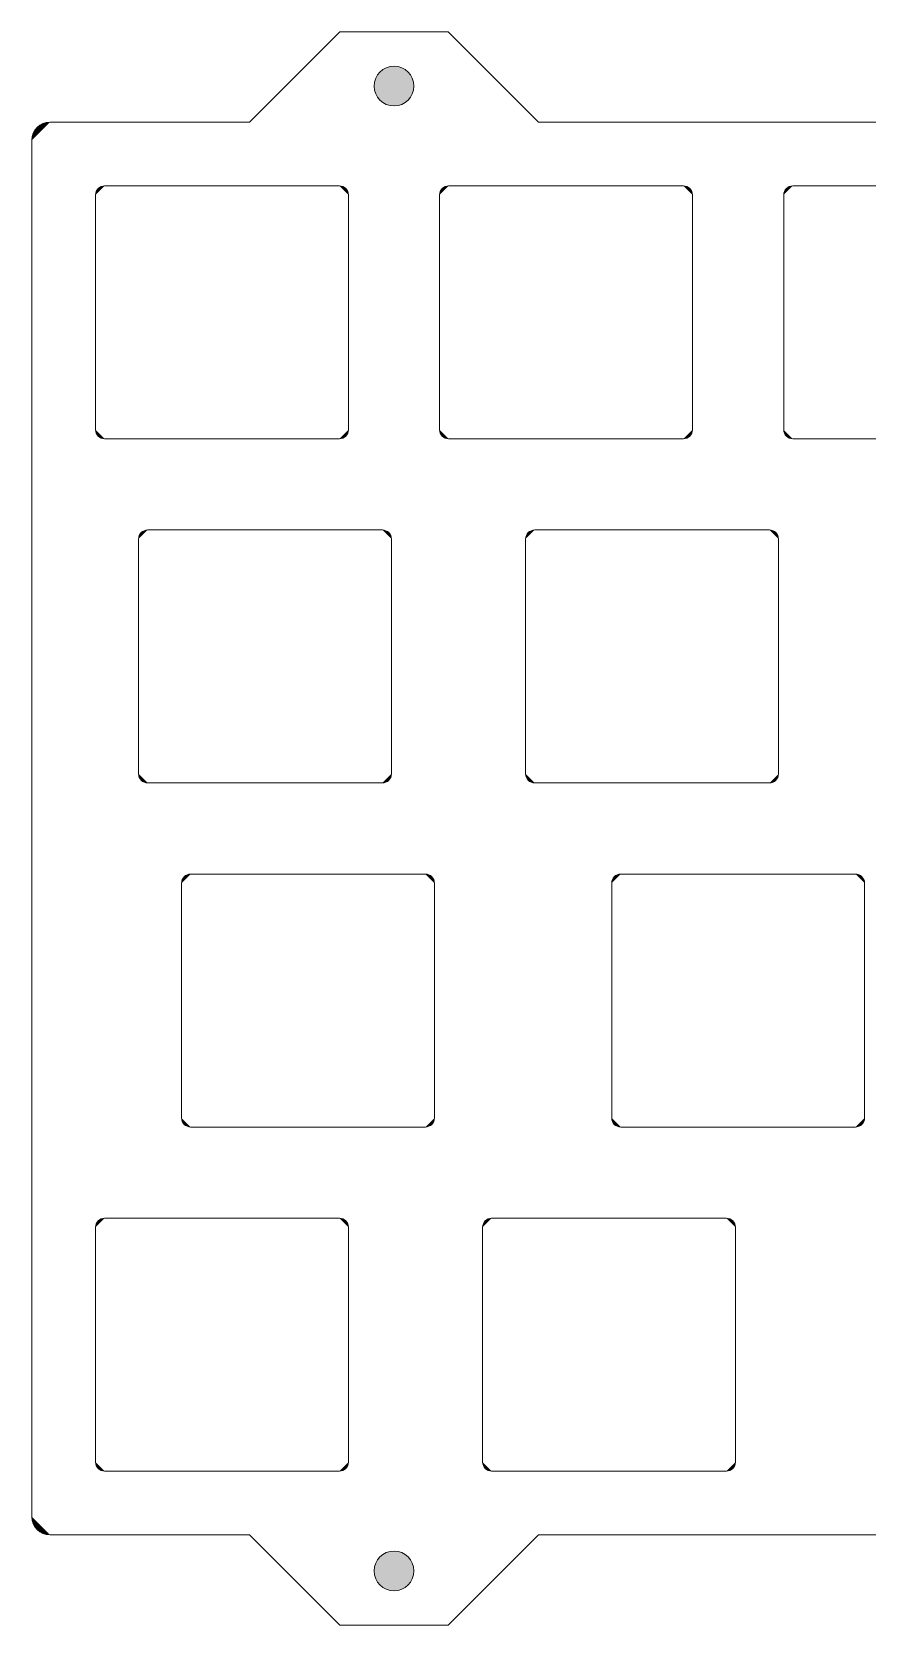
# Model space of a CAD drawing. Header units: millimetres. Extents: x 0 to 245, y 0 to 88.
# Drawn here: x 0.1 to 46.3, y 0.1 to 88.3 of the extents above; entities that cross this region are included whole.
import ezdxf

# ---------------------------------------------------------------- set-up
doc = ezdxf.new("R2010")
doc.units = ezdxf.units.MM
doc.header["$MEASUREMENT"] = 0
doc.layers.add('Layer 1', color=7, linetype='Continuous', lineweight=0)

# ---------------------------------------------------------------- blocks, each defined once
blk = doc.blocks.new('Block_1')
at = {"layer": 'Layer 1', "true_color": 0x2f2d31, "transparency": 33554687}
h = blk.add_hatch(color=250, dxfattribs=at)
h.dxf.hatch_style = 2
edge = h.paths.add_edge_path()
edge.add_spline(control_points=[(17.15, 88.292), (17.15, 88.292), (12.15, 83.292), (12.15, 83.292)], knot_values=[0, 0, 0, 0, 1, 1, 1, 1], degree=3, periodic=0)
edge.add_line((12.15, 83.292), (17.15, 88.292))
h = blk.add_hatch(color=250, dxfattribs=at)
h.dxf.hatch_style = 2
edge = h.paths.add_edge_path()
edge.add_spline(control_points=[(23.15, 88.292), (23.15, 88.292), (17.15, 88.292), (17.15, 88.292)], knot_values=[0, 0, 0, 0, 1, 1, 1, 1], degree=3, periodic=0)
edge.add_line((17.15, 88.292), (23.15, 88.292))
h = blk.add_hatch(color=250, dxfattribs=at)
h.dxf.hatch_style = 2
edge = h.paths.add_edge_path()
edge.add_spline(control_points=[(28.15, 83.292), (28.15, 83.292), (23.15, 88.292), (23.15, 88.292)], knot_values=[0, 0, 0, 0, 1, 1, 1, 1], degree=3, periodic=0)
edge.add_line((23.15, 88.292), (28.15, 83.292))
h = blk.add_hatch(color=250, dxfattribs=at)
h.dxf.hatch_style = 2
edge = h.paths.add_edge_path()
edge.add_arc((20.15, 85.292), 1.1, 0, 360)
h = blk.add_hatch(color=250, dxfattribs=at)
h.dxf.hatch_style = 2
edge = h.paths.add_edge_path()
edge.add_spline(control_points=[(1.1, 83.292), (0.548, 83.292), (0.1, 82.844), (0.1, 82.292), (0.1, 82.292), (0.1, 82.292), (0.1, 82.292)], knot_values=[0, 0, 0, 0, 1, 1, 1, 2, 2, 2, 2], degree=3, periodic=0)
edge.add_line((0.1, 82.292), (1.1, 83.292))
h = blk.add_hatch(color=250, dxfattribs=at)
h.dxf.hatch_style = 2
edge = h.paths.add_edge_path()
edge.add_spline(control_points=[(12.15, 83.292), (12.15, 83.292), (1.1, 83.292), (1.1, 83.292)], knot_values=[0, 0, 0, 0, 1, 1, 1, 1], degree=3, periodic=0)
edge.add_line((1.1, 83.292), (12.15, 83.292))
h = blk.add_hatch(color=250, dxfattribs=at)
h.dxf.hatch_style = 2
edge = h.paths.add_edge_path()
edge.add_spline(control_points=[(216.937, 83.292), (216.937, 83.292), (28.15, 83.292), (28.15, 83.292)], knot_values=[0, 0, 0, 0, 1, 1, 1, 1], degree=3, periodic=0)
edge.add_line((28.15, 83.292), (216.937, 83.292))
h = blk.add_hatch(color=250, dxfattribs=at)
h.dxf.hatch_style = 2
edge = h.paths.add_edge_path()
edge.add_spline(control_points=[(0.1, 82.292), (0.1, 82.292), (0.1, 6.092), (0.1, 6.092)], knot_values=[0, 0, 0, 0, 1, 1, 1, 1], degree=3, periodic=0)
edge.add_line((0.1, 6.092), (0.1, 82.292))
h = blk.add_hatch(color=250, dxfattribs=at)
h.dxf.hatch_style = 2
edge = h.paths.add_edge_path()
edge.add_spline(control_points=[(4.125, 79.767), (3.849, 79.767), (3.625, 79.543), (3.625, 79.267)], knot_values=[0, 0, 0, 0, 1, 1, 1, 1], degree=3, periodic=0)
edge.add_line((3.625, 79.267), (4.125, 79.767))
h = blk.add_hatch(color=250, dxfattribs=at)
h.dxf.hatch_style = 2
edge = h.paths.add_edge_path()
edge.add_spline(control_points=[(17.125, 79.767), (17.125, 79.767), (4.125, 79.767), (4.125, 79.767)], knot_values=[0, 0, 0, 0, 1, 1, 1, 1], degree=3, periodic=0)
edge.add_line((4.125, 79.767), (17.125, 79.767))
h = blk.add_hatch(color=250, dxfattribs=at)
h.dxf.hatch_style = 2
edge = h.paths.add_edge_path()
edge.add_spline(control_points=[(17.625, 79.267), (17.625, 79.543), (17.401, 79.767), (17.125, 79.767)], knot_values=[0, 0, 0, 0, 1, 1, 1, 1], degree=3, periodic=0)
edge.add_line((17.125, 79.767), (17.625, 79.267))
h = blk.add_hatch(color=250, dxfattribs=at)
h.dxf.hatch_style = 2
edge = h.paths.add_edge_path()
edge.add_spline(control_points=[(23.175, 79.767), (22.899, 79.767), (22.675, 79.543), (22.675, 79.267)], knot_values=[0, 0, 0, 0, 1, 1, 1, 1], degree=3, periodic=0)
edge.add_line((22.675, 79.267), (23.175, 79.767))
h = blk.add_hatch(color=250, dxfattribs=at)
h.dxf.hatch_style = 2
edge = h.paths.add_edge_path()
edge.add_spline(control_points=[(36.175, 79.767), (36.175, 79.767), (23.175, 79.767), (23.175, 79.767)], knot_values=[0, 0, 0, 0, 1, 1, 1, 1], degree=3, periodic=0)
edge.add_line((23.175, 79.767), (36.175, 79.767))
h = blk.add_hatch(color=250, dxfattribs=at)
h.dxf.hatch_style = 2
edge = h.paths.add_edge_path()
edge.add_spline(control_points=[(36.675, 79.267), (36.675, 79.543), (36.451, 79.767), (36.175, 79.767)], knot_values=[0, 0, 0, 0, 1, 1, 1, 1], degree=3, periodic=0)
edge.add_line((36.175, 79.767), (36.675, 79.267))
h = blk.add_hatch(color=250, dxfattribs=at)
h.dxf.hatch_style = 2
edge = h.paths.add_edge_path()
edge.add_spline(control_points=[(42.225, 79.767), (41.949, 79.767), (41.725, 79.543), (41.725, 79.267)], knot_values=[0, 0, 0, 0, 1, 1, 1, 1], degree=3, periodic=0)
edge.add_line((41.725, 79.267), (42.225, 79.767))
h = blk.add_hatch(color=250, dxfattribs=at)
h.dxf.hatch_style = 2
edge = h.paths.add_edge_path()
edge.add_spline(control_points=[(55.225, 79.767), (55.225, 79.767), (42.225, 79.767), (42.225, 79.767)], knot_values=[0, 0, 0, 0, 1, 1, 1, 1], degree=3, periodic=0)
edge.add_line((42.225, 79.767), (55.225, 79.767))
h = blk.add_hatch(color=250, dxfattribs=at)
h.dxf.hatch_style = 2
edge = h.paths.add_edge_path()
edge.add_spline(control_points=[(3.625, 79.267), (3.625, 79.267), (3.625, 66.267), (3.625, 66.267)], knot_values=[0, 0, 0, 0, 1, 1, 1, 1], degree=3, periodic=0)
edge.add_line((3.625, 66.267), (3.625, 79.267))
h = blk.add_hatch(color=250, dxfattribs=at)
h.dxf.hatch_style = 2
edge = h.paths.add_edge_path()
edge.add_spline(control_points=[(17.625, 66.267), (17.625, 66.267), (17.625, 79.267), (17.625, 79.267)], knot_values=[0, 0, 0, 0, 1, 1, 1, 1], degree=3, periodic=0)
edge.add_line((17.625, 79.267), (17.625, 66.267))
h = blk.add_hatch(color=250, dxfattribs=at)
h.dxf.hatch_style = 2
edge = h.paths.add_edge_path()
edge.add_spline(control_points=[(22.675, 79.267), (22.675, 79.267), (22.675, 66.267), (22.675, 66.267)], knot_values=[0, 0, 0, 0, 1, 1, 1, 1], degree=3, periodic=0)
edge.add_line((22.675, 66.267), (22.675, 79.267))
h = blk.add_hatch(color=250, dxfattribs=at)
h.dxf.hatch_style = 2
edge = h.paths.add_edge_path()
edge.add_spline(control_points=[(36.675, 66.267), (36.675, 66.267), (36.675, 79.267), (36.675, 79.267)], knot_values=[0, 0, 0, 0, 1, 1, 1, 1], degree=3, periodic=0)
edge.add_line((36.675, 79.267), (36.675, 66.267))
h = blk.add_hatch(color=250, dxfattribs=at)
h.dxf.hatch_style = 2
edge = h.paths.add_edge_path()
edge.add_spline(control_points=[(41.725, 79.267), (41.725, 79.267), (41.725, 66.267), (41.725, 66.267)], knot_values=[0, 0, 0, 0, 1, 1, 1, 1], degree=3, periodic=0)
edge.add_line((41.725, 66.267), (41.725, 79.267))
h = blk.add_hatch(color=250, dxfattribs=at)
h.dxf.hatch_style = 2
edge = h.paths.add_edge_path()
edge.add_spline(control_points=[(3.625, 66.267), (3.625, 65.991), (3.849, 65.767), (4.125, 65.767)], knot_values=[0, 0, 0, 0, 1, 1, 1, 1], degree=3, periodic=0)
edge.add_line((4.125, 65.767), (3.625, 66.267))
h = blk.add_hatch(color=250, dxfattribs=at)
h.dxf.hatch_style = 2
edge = h.paths.add_edge_path()
edge.add_spline(control_points=[(17.125, 65.767), (17.401, 65.767), (17.625, 65.991), (17.625, 66.267)], knot_values=[0, 0, 0, 0, 1, 1, 1, 1], degree=3, periodic=0)
edge.add_line((17.625, 66.267), (17.125, 65.767))
h = blk.add_hatch(color=250, dxfattribs=at)
h.dxf.hatch_style = 2
edge = h.paths.add_edge_path()
edge.add_spline(control_points=[(22.675, 66.267), (22.675, 65.991), (22.899, 65.767), (23.175, 65.767)], knot_values=[0, 0, 0, 0, 1, 1, 1, 1], degree=3, periodic=0)
edge.add_line((23.175, 65.767), (22.675, 66.267))
h = blk.add_hatch(color=250, dxfattribs=at)
h.dxf.hatch_style = 2
edge = h.paths.add_edge_path()
edge.add_spline(control_points=[(36.175, 65.767), (36.451, 65.767), (36.675, 65.991), (36.675, 66.267)], knot_values=[0, 0, 0, 0, 1, 1, 1, 1], degree=3, periodic=0)
edge.add_line((36.675, 66.267), (36.175, 65.767))
h = blk.add_hatch(color=250, dxfattribs=at)
h.dxf.hatch_style = 2
edge = h.paths.add_edge_path()
edge.add_spline(control_points=[(41.725, 66.267), (41.725, 65.991), (41.949, 65.767), (42.225, 65.767)], knot_values=[0, 0, 0, 0, 1, 1, 1, 1], degree=3, periodic=0)
edge.add_line((42.225, 65.767), (41.725, 66.267))
h = blk.add_hatch(color=250, dxfattribs=at)
h.dxf.hatch_style = 2
edge = h.paths.add_edge_path()
edge.add_spline(control_points=[(4.125, 65.767), (4.125, 65.767), (17.125, 65.767), (17.125, 65.767)], knot_values=[0, 0, 0, 0, 1, 1, 1, 1], degree=3, periodic=0)
edge.add_line((17.125, 65.767), (4.125, 65.767))
h = blk.add_hatch(color=250, dxfattribs=at)
h.dxf.hatch_style = 2
edge = h.paths.add_edge_path()
edge.add_spline(control_points=[(23.175, 65.767), (23.175, 65.767), (36.175, 65.767), (36.175, 65.767)], knot_values=[0, 0, 0, 0, 1, 1, 1, 1], degree=3, periodic=0)
edge.add_line((36.175, 65.767), (23.175, 65.767))
h = blk.add_hatch(color=250, dxfattribs=at)
h.dxf.hatch_style = 2
edge = h.paths.add_edge_path()
edge.add_spline(control_points=[(42.225, 65.767), (42.225, 65.767), (55.225, 65.767), (55.225, 65.767)], knot_values=[0, 0, 0, 0, 1, 1, 1, 1], degree=3, periodic=0)
edge.add_line((55.225, 65.767), (42.225, 65.767))
h = blk.add_hatch(color=250, dxfattribs=at)
h.dxf.hatch_style = 2
edge = h.paths.add_edge_path()
edge.add_spline(control_points=[(6.506, 60.717), (6.23, 60.717), (6.006, 60.493), (6.006, 60.217)], knot_values=[0, 0, 0, 0, 1, 1, 1, 1], degree=3, periodic=0)
edge.add_line((6.006, 60.217), (6.506, 60.717))
h = blk.add_hatch(color=250, dxfattribs=at)
h.dxf.hatch_style = 2
edge = h.paths.add_edge_path()
edge.add_spline(control_points=[(6.006, 60.217), (6.006, 60.217), (6.006, 47.217), (6.006, 47.217)], knot_values=[0, 0, 0, 0, 1, 1, 1, 1], degree=3, periodic=0)
edge.add_line((6.006, 47.217), (6.006, 60.217))
h = blk.add_hatch(color=250, dxfattribs=at)
h.dxf.hatch_style = 2
edge = h.paths.add_edge_path()
edge.add_spline(control_points=[(19.506, 60.717), (19.506, 60.717), (6.506, 60.717), (6.506, 60.717)], knot_values=[0, 0, 0, 0, 1, 1, 1, 1], degree=3, periodic=0)
edge.add_line((6.506, 60.717), (19.506, 60.717))
h = blk.add_hatch(color=250, dxfattribs=at)
h.dxf.hatch_style = 2
edge = h.paths.add_edge_path()
edge.add_spline(control_points=[(20.006, 60.217), (20.006, 60.493), (19.782, 60.717), (19.506, 60.717)], knot_values=[0, 0, 0, 0, 1, 1, 1, 1], degree=3, periodic=0)
edge.add_line((19.506, 60.717), (20.006, 60.217))
h = blk.add_hatch(color=250, dxfattribs=at)
h.dxf.hatch_style = 2
edge = h.paths.add_edge_path()
edge.add_spline(control_points=[(20.006, 47.217), (20.006, 47.217), (20.006, 60.217), (20.006, 60.217)], knot_values=[0, 0, 0, 0, 1, 1, 1, 1], degree=3, periodic=0)
edge.add_line((20.006, 60.217), (20.006, 47.217))
h = blk.add_hatch(color=250, dxfattribs=at)
h.dxf.hatch_style = 2
edge = h.paths.add_edge_path()
edge.add_spline(control_points=[(27.937, 60.717), (27.661, 60.717), (27.437, 60.493), (27.437, 60.217)], knot_values=[0, 0, 0, 0, 1, 1, 1, 1], degree=3, periodic=0)
edge.add_line((27.437, 60.217), (27.937, 60.717))
h = blk.add_hatch(color=250, dxfattribs=at)
h.dxf.hatch_style = 2
edge = h.paths.add_edge_path()
edge.add_spline(control_points=[(27.437, 60.217), (27.437, 60.217), (27.437, 47.217), (27.437, 47.217)], knot_values=[0, 0, 0, 0, 1, 1, 1, 1], degree=3, periodic=0)
edge.add_line((27.437, 47.217), (27.437, 60.217))
h = blk.add_hatch(color=250, dxfattribs=at)
h.dxf.hatch_style = 2
edge = h.paths.add_edge_path()
edge.add_spline(control_points=[(40.937, 60.717), (40.937, 60.717), (27.937, 60.717), (27.937, 60.717)], knot_values=[0, 0, 0, 0, 1, 1, 1, 1], degree=3, periodic=0)
edge.add_line((27.937, 60.717), (40.937, 60.717))
h = blk.add_hatch(color=250, dxfattribs=at)
h.dxf.hatch_style = 2
edge = h.paths.add_edge_path()
edge.add_spline(control_points=[(41.437, 60.217), (41.437, 60.493), (41.214, 60.717), (40.937, 60.717)], knot_values=[0, 0, 0, 0, 1, 1, 1, 1], degree=3, periodic=0)
edge.add_line((40.937, 60.717), (41.437, 60.217))
h = blk.add_hatch(color=250, dxfattribs=at)
h.dxf.hatch_style = 2
edge = h.paths.add_edge_path()
edge.add_spline(control_points=[(41.437, 47.217), (41.437, 47.217), (41.437, 60.217), (41.437, 60.217)], knot_values=[0, 0, 0, 0, 1, 1, 1, 1], degree=3, periodic=0)
edge.add_line((41.437, 60.217), (41.437, 47.217))
h = blk.add_hatch(color=250, dxfattribs=at)
h.dxf.hatch_style = 2
edge = h.paths.add_edge_path()
edge.add_spline(control_points=[(6.006, 47.217), (6.006, 46.941), (6.23, 46.717), (6.506, 46.717)], knot_values=[0, 0, 0, 0, 1, 1, 1, 1], degree=3, periodic=0)
edge.add_line((6.506, 46.717), (6.006, 47.217))
h = blk.add_hatch(color=250, dxfattribs=at)
h.dxf.hatch_style = 2
edge = h.paths.add_edge_path()
edge.add_spline(control_points=[(19.506, 46.717), (19.782, 46.717), (20.006, 46.941), (20.006, 47.217)], knot_values=[0, 0, 0, 0, 1, 1, 1, 1], degree=3, periodic=0)
edge.add_line((20.006, 47.217), (19.506, 46.717))
h = blk.add_hatch(color=250, dxfattribs=at)
h.dxf.hatch_style = 2
edge = h.paths.add_edge_path()
edge.add_spline(control_points=[(27.437, 47.217), (27.437, 46.941), (27.661, 46.717), (27.937, 46.717)], knot_values=[0, 0, 0, 0, 1, 1, 1, 1], degree=3, periodic=0)
edge.add_line((27.937, 46.717), (27.437, 47.217))
h = blk.add_hatch(color=250, dxfattribs=at)
h.dxf.hatch_style = 2
edge = h.paths.add_edge_path()
edge.add_spline(control_points=[(40.937, 46.717), (41.214, 46.717), (41.437, 46.941), (41.437, 47.217)], knot_values=[0, 0, 0, 0, 1, 1, 1, 1], degree=3, periodic=0)
edge.add_line((41.437, 47.217), (40.937, 46.717))
h = blk.add_hatch(color=250, dxfattribs=at)
h.dxf.hatch_style = 2
edge = h.paths.add_edge_path()
edge.add_spline(control_points=[(6.506, 46.717), (6.506, 46.717), (19.506, 46.717), (19.506, 46.717)], knot_values=[0, 0, 0, 0, 1, 1, 1, 1], degree=3, periodic=0)
edge.add_line((19.506, 46.717), (6.506, 46.717))
h = blk.add_hatch(color=250, dxfattribs=at)
h.dxf.hatch_style = 2
edge = h.paths.add_edge_path()
edge.add_spline(control_points=[(27.937, 46.717), (27.937, 46.717), (40.937, 46.717), (40.937, 46.717)], knot_values=[0, 0, 0, 0, 1, 1, 1, 1], degree=3, periodic=0)
edge.add_line((40.937, 46.717), (27.937, 46.717))
h = blk.add_hatch(color=250, dxfattribs=at)
h.dxf.hatch_style = 2
edge = h.paths.add_edge_path()
edge.add_spline(control_points=[(8.887, 41.667), (8.611, 41.667), (8.387, 41.443), (8.387, 41.167)], knot_values=[0, 0, 0, 0, 1, 1, 1, 1], degree=3, periodic=0)
edge.add_line((8.387, 41.167), (8.887, 41.667))
h = blk.add_hatch(color=250, dxfattribs=at)
h.dxf.hatch_style = 2
edge = h.paths.add_edge_path()
edge.add_spline(control_points=[(21.887, 41.667), (21.887, 41.667), (8.887, 41.667), (8.887, 41.667)], knot_values=[0, 0, 0, 0, 1, 1, 1, 1], degree=3, periodic=0)
edge.add_line((8.887, 41.667), (21.887, 41.667))
h = blk.add_hatch(color=250, dxfattribs=at)
h.dxf.hatch_style = 2
edge = h.paths.add_edge_path()
edge.add_spline(control_points=[(22.387, 41.167), (22.387, 41.443), (22.164, 41.667), (21.887, 41.667)], knot_values=[0, 0, 0, 0, 1, 1, 1, 1], degree=3, periodic=0)
edge.add_line((21.887, 41.667), (22.387, 41.167))
h = blk.add_hatch(color=250, dxfattribs=at)
h.dxf.hatch_style = 2
edge = h.paths.add_edge_path()
edge.add_spline(control_points=[(32.7, 41.667), (32.424, 41.667), (32.2, 41.443), (32.2, 41.167)], knot_values=[0, 0, 0, 0, 1, 1, 1, 1], degree=3, periodic=0)
edge.add_line((32.2, 41.167), (32.7, 41.667))
h = blk.add_hatch(color=250, dxfattribs=at)
h.dxf.hatch_style = 2
edge = h.paths.add_edge_path()
edge.add_spline(control_points=[(45.7, 41.667), (45.7, 41.667), (32.7, 41.667), (32.7, 41.667)], knot_values=[0, 0, 0, 0, 1, 1, 1, 1], degree=3, periodic=0)
edge.add_line((32.7, 41.667), (45.7, 41.667))
h = blk.add_hatch(color=250, dxfattribs=at)
h.dxf.hatch_style = 2
edge = h.paths.add_edge_path()
edge.add_spline(control_points=[(46.2, 41.167), (46.2, 41.443), (45.976, 41.667), (45.7, 41.667)], knot_values=[0, 0, 0, 0, 1, 1, 1, 1], degree=3, periodic=0)
edge.add_line((45.7, 41.667), (46.2, 41.167))
h = blk.add_hatch(color=250, dxfattribs=at)
h.dxf.hatch_style = 2
edge = h.paths.add_edge_path()
edge.add_spline(control_points=[(8.387, 41.167), (8.387, 41.167), (8.387, 28.167), (8.387, 28.167)], knot_values=[0, 0, 0, 0, 1, 1, 1, 1], degree=3, periodic=0)
edge.add_line((8.387, 28.167), (8.387, 41.167))
h = blk.add_hatch(color=250, dxfattribs=at)
h.dxf.hatch_style = 2
edge = h.paths.add_edge_path()
edge.add_spline(control_points=[(22.387, 28.167), (22.387, 28.167), (22.387, 41.167), (22.387, 41.167)], knot_values=[0, 0, 0, 0, 1, 1, 1, 1], degree=3, periodic=0)
edge.add_line((22.387, 41.167), (22.387, 28.167))
h = blk.add_hatch(color=250, dxfattribs=at)
h.dxf.hatch_style = 2
edge = h.paths.add_edge_path()
edge.add_spline(control_points=[(32.2, 41.167), (32.2, 41.167), (32.2, 28.167), (32.2, 28.167)], knot_values=[0, 0, 0, 0, 1, 1, 1, 1], degree=3, periodic=0)
edge.add_line((32.2, 28.167), (32.2, 41.167))
h = blk.add_hatch(color=250, dxfattribs=at)
h.dxf.hatch_style = 2
edge = h.paths.add_edge_path()
edge.add_spline(control_points=[(46.2, 28.167), (46.2, 28.167), (46.2, 41.167), (46.2, 41.167)], knot_values=[0, 0, 0, 0, 1, 1, 1, 1], degree=3, periodic=0)
edge.add_line((46.2, 41.167), (46.2, 28.167))
h = blk.add_hatch(color=250, dxfattribs=at)
h.dxf.hatch_style = 2
edge = h.paths.add_edge_path()
edge.add_spline(control_points=[(8.387, 28.167), (8.387, 27.891), (8.611, 27.667), (8.887, 27.667)], knot_values=[0, 0, 0, 0, 1, 1, 1, 1], degree=3, periodic=0)
edge.add_line((8.887, 27.667), (8.387, 28.167))
h = blk.add_hatch(color=250, dxfattribs=at)
h.dxf.hatch_style = 2
edge = h.paths.add_edge_path()
edge.add_spline(control_points=[(8.887, 27.667), (8.887, 27.667), (21.887, 27.667), (21.887, 27.667)], knot_values=[0, 0, 0, 0, 1, 1, 1, 1], degree=3, periodic=0)
edge.add_line((21.887, 27.667), (8.887, 27.667))
h = blk.add_hatch(color=250, dxfattribs=at)
h.dxf.hatch_style = 2
edge = h.paths.add_edge_path()
edge.add_spline(control_points=[(21.887, 27.667), (22.164, 27.667), (22.387, 27.891), (22.387, 28.167)], knot_values=[0, 0, 0, 0, 1, 1, 1, 1], degree=3, periodic=0)
edge.add_line((22.387, 28.167), (21.887, 27.667))
h = blk.add_hatch(color=250, dxfattribs=at)
h.dxf.hatch_style = 2
edge = h.paths.add_edge_path()
edge.add_spline(control_points=[(32.2, 28.167), (32.2, 27.891), (32.424, 27.667), (32.7, 27.667)], knot_values=[0, 0, 0, 0, 1, 1, 1, 1], degree=3, periodic=0)
edge.add_line((32.7, 27.667), (32.2, 28.167))
h = blk.add_hatch(color=250, dxfattribs=at)
h.dxf.hatch_style = 2
edge = h.paths.add_edge_path()
edge.add_spline(control_points=[(32.7, 27.667), (32.7, 27.667), (45.7, 27.667), (45.7, 27.667)], knot_values=[0, 0, 0, 0, 1, 1, 1, 1], degree=3, periodic=0)
edge.add_line((45.7, 27.667), (32.7, 27.667))
h = blk.add_hatch(color=250, dxfattribs=at)
h.dxf.hatch_style = 2
edge = h.paths.add_edge_path()
edge.add_spline(control_points=[(45.7, 27.667), (45.976, 27.667), (46.2, 27.891), (46.2, 28.167)], knot_values=[0, 0, 0, 0, 1, 1, 1, 1], degree=3, periodic=0)
edge.add_line((46.2, 28.167), (45.7, 27.667))
h = blk.add_hatch(color=250, dxfattribs=at)
h.dxf.hatch_style = 2
edge = h.paths.add_edge_path()
edge.add_spline(control_points=[(4.125, 22.617), (3.849, 22.617), (3.625, 22.393), (3.625, 22.117)], knot_values=[0, 0, 0, 0, 1, 1, 1, 1], degree=3, periodic=0)
edge.add_line((3.625, 22.117), (4.125, 22.617))
h = blk.add_hatch(color=250, dxfattribs=at)
h.dxf.hatch_style = 2
edge = h.paths.add_edge_path()
edge.add_spline(control_points=[(3.625, 22.117), (3.625, 22.117), (3.625, 9.117), (3.625, 9.117)], knot_values=[0, 0, 0, 0, 1, 1, 1, 1], degree=3, periodic=0)
edge.add_line((3.625, 9.117), (3.625, 22.117))
h = blk.add_hatch(color=250, dxfattribs=at)
h.dxf.hatch_style = 2
edge = h.paths.add_edge_path()
edge.add_spline(control_points=[(17.125, 22.617), (17.125, 22.617), (4.125, 22.617), (4.125, 22.617)], knot_values=[0, 0, 0, 0, 1, 1, 1, 1], degree=3, periodic=0)
edge.add_line((4.125, 22.617), (17.125, 22.617))
h = blk.add_hatch(color=250, dxfattribs=at)
h.dxf.hatch_style = 2
edge = h.paths.add_edge_path()
edge.add_spline(control_points=[(17.625, 22.117), (17.625, 22.393), (17.401, 22.617), (17.125, 22.617)], knot_values=[0, 0, 0, 0, 1, 1, 1, 1], degree=3, periodic=0)
edge.add_line((17.125, 22.617), (17.625, 22.117))
h = blk.add_hatch(color=250, dxfattribs=at)
h.dxf.hatch_style = 2
edge = h.paths.add_edge_path()
edge.add_spline(control_points=[(17.625, 9.117), (17.625, 9.117), (17.625, 22.117), (17.625, 22.117)], knot_values=[0, 0, 0, 0, 1, 1, 1, 1], degree=3, periodic=0)
edge.add_line((17.625, 22.117), (17.625, 9.117))
h = blk.add_hatch(color=250, dxfattribs=at)
h.dxf.hatch_style = 2
edge = h.paths.add_edge_path()
edge.add_spline(control_points=[(25.556, 22.617), (25.28, 22.617), (25.056, 22.393), (25.056, 22.117)], knot_values=[0, 0, 0, 0, 1, 1, 1, 1], degree=3, periodic=0)
edge.add_line((25.056, 22.117), (25.556, 22.617))
h = blk.add_hatch(color=250, dxfattribs=at)
h.dxf.hatch_style = 2
edge = h.paths.add_edge_path()
edge.add_spline(control_points=[(25.056, 22.117), (25.056, 22.117), (25.056, 9.117), (25.056, 9.117)], knot_values=[0, 0, 0, 0, 1, 1, 1, 1], degree=3, periodic=0)
edge.add_line((25.056, 9.117), (25.056, 22.117))
h = blk.add_hatch(color=250, dxfattribs=at)
h.dxf.hatch_style = 2
edge = h.paths.add_edge_path()
edge.add_spline(control_points=[(38.556, 22.617), (38.556, 22.617), (25.556, 22.617), (25.556, 22.617)], knot_values=[0, 0, 0, 0, 1, 1, 1, 1], degree=3, periodic=0)
edge.add_line((25.556, 22.617), (38.556, 22.617))
h = blk.add_hatch(color=250, dxfattribs=at)
h.dxf.hatch_style = 2
edge = h.paths.add_edge_path()
edge.add_spline(control_points=[(39.056, 22.117), (39.056, 22.393), (38.832, 22.617), (38.556, 22.617)], knot_values=[0, 0, 0, 0, 1, 1, 1, 1], degree=3, periodic=0)
edge.add_line((38.556, 22.617), (39.056, 22.117))
h = blk.add_hatch(color=250, dxfattribs=at)
h.dxf.hatch_style = 2
edge = h.paths.add_edge_path()
edge.add_spline(control_points=[(39.056, 9.117), (39.056, 9.117), (39.056, 22.117), (39.056, 22.117)], knot_values=[0, 0, 0, 0, 1, 1, 1, 1], degree=3, periodic=0)
edge.add_line((39.056, 22.117), (39.056, 9.117))
h = blk.add_hatch(color=250, dxfattribs=at)
h.dxf.hatch_style = 2
edge = h.paths.add_edge_path()
edge.add_spline(control_points=[(3.625, 9.117), (3.625, 8.841), (3.849, 8.617), (4.125, 8.617)], knot_values=[0, 0, 0, 0, 1, 1, 1, 1], degree=3, periodic=0)
edge.add_line((4.125, 8.617), (3.625, 9.117))
h = blk.add_hatch(color=250, dxfattribs=at)
h.dxf.hatch_style = 2
edge = h.paths.add_edge_path()
edge.add_spline(control_points=[(17.125, 8.617), (17.401, 8.617), (17.625, 8.841), (17.625, 9.117)], knot_values=[0, 0, 0, 0, 1, 1, 1, 1], degree=3, periodic=0)
edge.add_line((17.625, 9.117), (17.125, 8.617))
h = blk.add_hatch(color=250, dxfattribs=at)
h.dxf.hatch_style = 2
edge = h.paths.add_edge_path()
edge.add_spline(control_points=[(25.056, 9.117), (25.056, 8.841), (25.28, 8.617), (25.556, 8.617)], knot_values=[0, 0, 0, 0, 1, 1, 1, 1], degree=3, periodic=0)
edge.add_line((25.556, 8.617), (25.056, 9.117))
h = blk.add_hatch(color=250, dxfattribs=at)
h.dxf.hatch_style = 2
edge = h.paths.add_edge_path()
edge.add_spline(control_points=[(38.556, 8.617), (38.832, 8.617), (39.056, 8.841), (39.056, 9.117)], knot_values=[0, 0, 0, 0, 1, 1, 1, 1], degree=3, periodic=0)
edge.add_line((39.056, 9.117), (38.556, 8.617))
h = blk.add_hatch(color=250, dxfattribs=at)
h.dxf.hatch_style = 2
edge = h.paths.add_edge_path()
edge.add_spline(control_points=[(4.125, 8.617), (4.125, 8.617), (17.125, 8.617), (17.125, 8.617)], knot_values=[0, 0, 0, 0, 1, 1, 1, 1], degree=3, periodic=0)
edge.add_line((17.125, 8.617), (4.125, 8.617))
h = blk.add_hatch(color=250, dxfattribs=at)
h.dxf.hatch_style = 2
edge = h.paths.add_edge_path()
edge.add_spline(control_points=[(25.556, 8.617), (25.556, 8.617), (38.556, 8.617), (38.556, 8.617)], knot_values=[0, 0, 0, 0, 1, 1, 1, 1], degree=3, periodic=0)
edge.add_line((38.556, 8.617), (25.556, 8.617))
h = blk.add_hatch(color=250, dxfattribs=at)
h.dxf.hatch_style = 2
edge = h.paths.add_edge_path()
edge.add_spline(control_points=[(0.1, 6.092), (0.1, 5.54), (0.548, 5.092), (1.1, 5.092), (1.1, 5.092), (1.1, 5.092), (1.1, 5.092)], knot_values=[0, 0, 0, 0, 1, 1, 1, 2, 2, 2, 2], degree=3, periodic=0)
edge.add_line((1.1, 5.092), (0.1, 6.092))
h = blk.add_hatch(color=250, dxfattribs=at)
h.dxf.hatch_style = 2
edge = h.paths.add_edge_path()
edge.add_spline(control_points=[(1.1, 5.092), (1.1, 5.092), (12.15, 5.092), (12.15, 5.092)], knot_values=[0, 0, 0, 0, 1, 1, 1, 1], degree=3, periodic=0)
edge.add_line((12.15, 5.092), (1.1, 5.092))
h = blk.add_hatch(color=250, dxfattribs=at)
h.dxf.hatch_style = 2
edge = h.paths.add_edge_path()
edge.add_spline(control_points=[(12.15, 5.092), (12.15, 5.092), (17.15, 0.092), (17.15, 0.092)], knot_values=[0, 0, 0, 0, 1, 1, 1, 1], degree=3, periodic=0)
edge.add_line((17.15, 0.092), (12.15, 5.092))
h = blk.add_hatch(color=250, dxfattribs=at)
h.dxf.hatch_style = 2
edge = h.paths.add_edge_path()
edge.add_spline(control_points=[(23.15, 0.092), (23.15, 0.092), (28.15, 5.092), (28.15, 5.092)], knot_values=[0, 0, 0, 0, 1, 1, 1, 1], degree=3, periodic=0)
edge.add_line((28.15, 5.092), (23.15, 0.092))
h = blk.add_hatch(color=250, dxfattribs=at)
h.dxf.hatch_style = 2
edge = h.paths.add_edge_path()
edge.add_spline(control_points=[(28.15, 5.092), (28.15, 5.092), (216.937, 5.092), (216.937, 5.092)], knot_values=[0, 0, 0, 0, 1, 1, 1, 1], degree=3, periodic=0)
edge.add_line((216.937, 5.092), (28.15, 5.092))
h = blk.add_hatch(color=250, dxfattribs=at)
h.dxf.hatch_style = 2
edge = h.paths.add_edge_path()
edge.add_arc((20.15, 3.092), 1.1, 0, 360)
h = blk.add_hatch(color=250, dxfattribs=at)
h.dxf.hatch_style = 2
edge = h.paths.add_edge_path()
edge.add_spline(control_points=[(17.15, 0.092), (17.15, 0.092), (23.15, 0.092), (23.15, 0.092)], knot_values=[0, 0, 0, 0, 1, 1, 1, 1], degree=3, periodic=0)
edge.add_line((23.15, 0.092), (17.15, 0.092))
at = {"layer": 'Layer 1', "color": 250, "lineweight": 20, "true_color": 0x2f2d31}
for centre in [(20.15, 85.292), (20.15, 3.092)]:
    blk.add_circle(centre, 1.1, dxfattribs=at)
for points in [[(17.15, 88.292), (17.15, 88.292), (12.15, 83.292), (12.15, 83.292)], [(23.15, 88.292), (23.15, 88.292), (17.15, 88.292), (17.15, 88.292)], [(28.15, 83.292), (28.15, 83.292), (23.15, 88.292), (23.15, 88.292)], [(12.15, 83.292), (12.15, 83.292), (1.1, 83.292), (1.1, 83.292)], [(216.937, 83.292), (216.937, 83.292), (28.15, 83.292), (28.15, 83.292)], [(0.1, 82.292), (0.1, 82.292), (0.1, 6.092), (0.1, 6.092)], [(4.125, 79.767), (3.849, 79.767), (3.625, 79.543), (3.625, 79.267)], [(17.125, 79.767), (17.125, 79.767), (4.125, 79.767), (4.125, 79.767)], [(17.625, 79.267), (17.625, 79.543), (17.401, 79.767), (17.125, 79.767)], [(23.175, 79.767), (22.899, 79.767), (22.675, 79.543), (22.675, 79.267)], [(36.175, 79.767), (36.175, 79.767), (23.175, 79.767), (23.175, 79.767)], [(36.675, 79.267), (36.675, 79.543), (36.451, 79.767), (36.175, 79.767)], [(42.225, 79.767), (41.949, 79.767), (41.725, 79.543), (41.725, 79.267)], [(55.225, 79.767), (55.225, 79.767), (42.225, 79.767), (42.225, 79.767)], [(3.625, 79.267), (3.625, 79.267), (3.625, 66.267), (3.625, 66.267)], [(17.625, 66.267), (17.625, 66.267), (17.625, 79.267), (17.625, 79.267)], [(22.675, 79.267), (22.675, 79.267), (22.675, 66.267), (22.675, 66.267)], [(36.675, 66.267), (36.675, 66.267), (36.675, 79.267), (36.675, 79.267)], [(41.725, 79.267), (41.725, 79.267), (41.725, 66.267), (41.725, 66.267)], [(3.625, 66.267), (3.625, 65.991), (3.849, 65.767), (4.125, 65.767)], [(17.125, 65.767), (17.401, 65.767), (17.625, 65.991), (17.625, 66.267)], [(22.675, 66.267), (22.675, 65.991), (22.899, 65.767), (23.175, 65.767)], [(36.175, 65.767), (36.451, 65.767), (36.675, 65.991), (36.675, 66.267)], [(41.725, 66.267), (41.725, 65.991), (41.949, 65.767), (42.225, 65.767)], [(4.125, 65.767), (4.125, 65.767), (17.125, 65.767), (17.125, 65.767)], [(23.175, 65.767), (23.175, 65.767), (36.175, 65.767), (36.175, 65.767)], [(42.225, 65.767), (42.225, 65.767), (55.225, 65.767), (55.225, 65.767)], [(6.506, 60.717), (6.23, 60.717), (6.006, 60.493), (6.006, 60.217)], [(6.006, 60.217), (6.006, 60.217), (6.006, 47.217), (6.006, 47.217)], [(19.506, 60.717), (19.506, 60.717), (6.506, 60.717), (6.506, 60.717)], [(20.006, 60.217), (20.006, 60.493), (19.782, 60.717), (19.506, 60.717)], [(20.006, 47.217), (20.006, 47.217), (20.006, 60.217), (20.006, 60.217)], [(27.937, 60.717), (27.661, 60.717), (27.437, 60.493), (27.437, 60.217)], [(27.437, 60.217), (27.437, 60.217), (27.437, 47.217), (27.437, 47.217)], [(40.937, 60.717), (40.937, 60.717), (27.937, 60.717), (27.937, 60.717)], [(41.437, 60.217), (41.437, 60.493), (41.214, 60.717), (40.937, 60.717)], [(41.437, 47.217), (41.437, 47.217), (41.437, 60.217), (41.437, 60.217)], [(6.006, 47.217), (6.006, 46.941), (6.23, 46.717), (6.506, 46.717)], [(19.506, 46.717), (19.782, 46.717), (20.006, 46.941), (20.006, 47.217)], [(27.437, 47.217), (27.437, 46.941), (27.661, 46.717), (27.937, 46.717)], [(40.937, 46.717), (41.214, 46.717), (41.437, 46.941), (41.437, 47.217)], [(6.506, 46.717), (6.506, 46.717), (19.506, 46.717), (19.506, 46.717)], [(27.937, 46.717), (27.937, 46.717), (40.937, 46.717), (40.937, 46.717)], [(8.887, 41.667), (8.611, 41.667), (8.387, 41.443), (8.387, 41.167)], [(21.887, 41.667), (21.887, 41.667), (8.887, 41.667), (8.887, 41.667)], [(22.387, 41.167), (22.387, 41.443), (22.164, 41.667), (21.887, 41.667)], [(32.7, 41.667), (32.424, 41.667), (32.2, 41.443), (32.2, 41.167)], [(45.7, 41.667), (45.7, 41.667), (32.7, 41.667), (32.7, 41.667)], [(46.2, 41.167), (46.2, 41.443), (45.976, 41.667), (45.7, 41.667)], [(8.387, 41.167), (8.387, 41.167), (8.387, 28.167), (8.387, 28.167)], [(22.387, 28.167), (22.387, 28.167), (22.387, 41.167), (22.387, 41.167)], [(32.2, 41.167), (32.2, 41.167), (32.2, 28.167), (32.2, 28.167)], [(46.2, 28.167), (46.2, 28.167), (46.2, 41.167), (46.2, 41.167)], [(8.387, 28.167), (8.387, 27.891), (8.611, 27.667), (8.887, 27.667)], [(8.887, 27.667), (8.887, 27.667), (21.887, 27.667), (21.887, 27.667)], [(21.887, 27.667), (22.164, 27.667), (22.387, 27.891), (22.387, 28.167)], [(32.2, 28.167), (32.2, 27.891), (32.424, 27.667), (32.7, 27.667)], [(32.7, 27.667), (32.7, 27.667), (45.7, 27.667), (45.7, 27.667)], [(45.7, 27.667), (45.976, 27.667), (46.2, 27.891), (46.2, 28.167)], [(4.125, 22.617), (3.849, 22.617), (3.625, 22.393), (3.625, 22.117)], [(3.625, 22.117), (3.625, 22.117), (3.625, 9.117), (3.625, 9.117)], [(17.125, 22.617), (17.125, 22.617), (4.125, 22.617), (4.125, 22.617)], [(17.625, 22.117), (17.625, 22.393), (17.401, 22.617), (17.125, 22.617)], [(17.625, 9.117), (17.625, 9.117), (17.625, 22.117), (17.625, 22.117)], [(25.556, 22.617), (25.28, 22.617), (25.056, 22.393), (25.056, 22.117)], [(25.056, 22.117), (25.056, 22.117), (25.056, 9.117), (25.056, 9.117)], [(38.556, 22.617), (38.556, 22.617), (25.556, 22.617), (25.556, 22.617)], [(39.056, 22.117), (39.056, 22.393), (38.832, 22.617), (38.556, 22.617)], [(39.056, 9.117), (39.056, 9.117), (39.056, 22.117), (39.056, 22.117)], [(3.625, 9.117), (3.625, 8.841), (3.849, 8.617), (4.125, 8.617)], [(17.125, 8.617), (17.401, 8.617), (17.625, 8.841), (17.625, 9.117)], [(25.056, 9.117), (25.056, 8.841), (25.28, 8.617), (25.556, 8.617)], [(38.556, 8.617), (38.832, 8.617), (39.056, 8.841), (39.056, 9.117)], [(4.125, 8.617), (4.125, 8.617), (17.125, 8.617), (17.125, 8.617)], [(25.556, 8.617), (25.556, 8.617), (38.556, 8.617), (38.556, 8.617)], [(1.1, 5.092), (1.1, 5.092), (12.15, 5.092), (12.15, 5.092)], [(12.15, 5.092), (12.15, 5.092), (17.15, 0.092), (17.15, 0.092)], [(23.15, 0.092), (23.15, 0.092), (28.15, 5.092), (28.15, 5.092)], [(28.15, 5.092), (28.15, 5.092), (216.937, 5.092), (216.937, 5.092)], [(17.15, 0.092), (17.15, 0.092), (23.15, 0.092), (23.15, 0.092)]]:
    blk.add_open_spline(points, degree=3, dxfattribs=at)
for points in [[(1.1, 83.292), (0.548, 83.292), (0.1, 82.844), (0.1, 82.292), (0.1, 82.292), (0.1, 82.292), (0.1, 82.292)], [(0.1, 6.092), (0.1, 5.54), (0.548, 5.092), (1.1, 5.092), (1.1, 5.092), (1.1, 5.092), (1.1, 5.092)]]:
    blk.add_open_spline(points, degree=3, knots=[0, 0, 0, 0, 1, 1, 1, 2, 2, 2, 2], dxfattribs=at)

msp = doc.modelspace()

# ---------------------------------------------------------------- block references
at = {"layer": 'Layer 1'}
msp.add_blockref('Block_1', (0, 0), dxfattribs=at)

doc.saveas('drawing.dxf')
